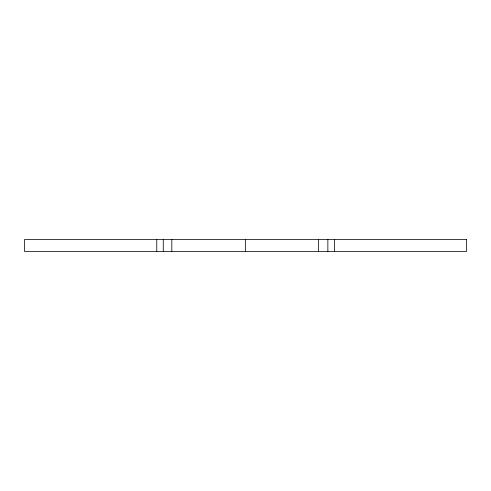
<?xml version="1.0" encoding="UTF-8"?>
<svg xmlns="http://www.w3.org/2000/svg" width="491" height="491" viewBox="0 0 491 491"><rect width="100%" height="100%" fill="white"/><g stroke="black" fill="none" stroke-linecap="round" stroke-linejoin="round"><path stroke-width="0.74" d="M334.383 239.479L334.383 251.521M327.865 239.479L327.865 251.521M318.573 239.479L318.573 251.521M245.347 239.479L245.347 251.521M171.825 239.479L171.825 251.521M163.27 239.479L163.27 251.521M156.776 239.479L156.776 251.521M466.45 239.479L24.55 239.479L24.55 251.521L466.45 251.521L466.45 239.479"/></g></svg>
